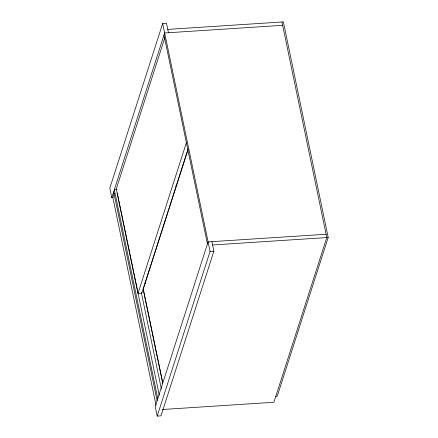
<?xml version="1.0" encoding="UTF-8"?>
<svg xmlns="http://www.w3.org/2000/svg" width="438" height="438" viewBox="0 0 438 438"><rect width="100%" height="100%" fill="white"/><g stroke="black" fill="none" stroke-linecap="round" stroke-linejoin="round"><path stroke-width="0.66" d="M168.46 32.724L166.484 23.23L162.684 23.477L109.807 188.176L111.778 197.675L113.048 197.593M111.778 197.675L164.661 32.97L282.647 25.316M114.187 193.486L112.867 197.604L156.032 405.194M164.88 37.575L116.294 188.915L138.014 293.378L141.813 293.131L188.11 148.936M138.014 293.378L186.396 142.689M187.825 150.196L143.193 289.195L162.788 383.42M211.904 241.656L213.881 251.155L160.998 415.854L157.204 416.1L210.081 251.401L162.684 23.477M167.765 29.401L283.364 21.9L328.193 237.478L277.205 396.297L275.792 396.39M117.056 189.555L114.329 189.731L157.773 398.662M175.709 185.75L177.072 185.657M326.091 234.248L208.105 241.902L155.227 406.601L157.204 416.1M212.594 244.979L328.193 237.478M210.081 251.401L213.881 251.155M162.438 409.503L273.903 402.27L326.786 237.571L281.957 21.993M163.998 35.029L207.442 243.961M145.192 282.067L145.471 283.408M143.221 288.981L162.712 382.713M141.31 292.496L161.359 388.906M117.203 192.961L159.246 395.153M113.666 191.789L157.116 400.721"/></g></svg>
